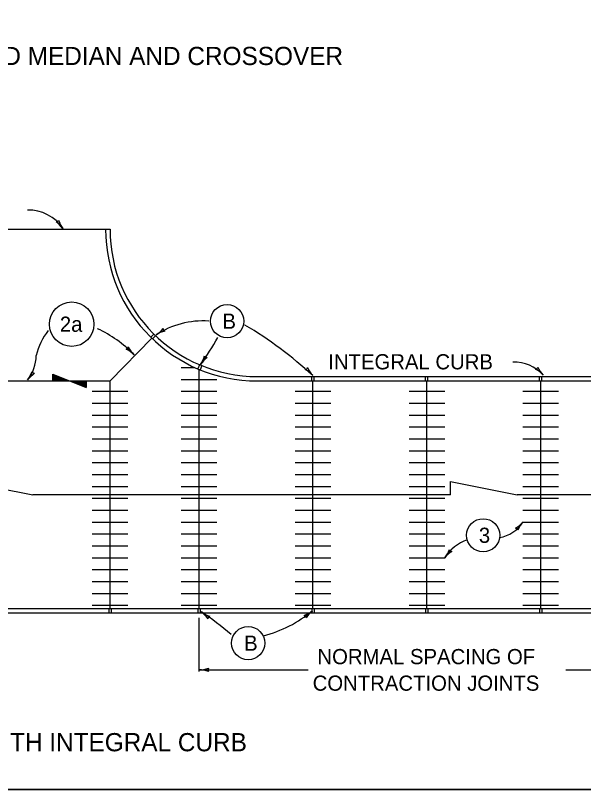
# Model space of a CAD drawing. Extents: x 1007 to 1035.5, y 1000.5 to 1021.5.
# Drawn here: x 1016.51 to 1023.99, y 1000.5 to 1010.7 of the extents above; entities that cross this region are included whole.
import ezdxf

# ---------------------------------------------------------------- set-up
doc = ezdxf.new("R2010")
doc.units = 0
for name, color, linetype in [('Level 1', 7, 'Continuous'), ('Level 10', 7, 'Continuous'), ('Level 11', 7, 'Continuous'), ('Level 2', 7, 'Continuous')]:
    doc.layers.add(name, color=color, linetype=linetype)

msp = doc.modelspace()

# ---------------------------------------------------------------- linework, layer by layer
at = {"layer": 'Level 1'}
for p, q in [((1013.637, 1007.885), (1017.754, 1007.885)), ((1018.331, 1006.503), (1018.291, 1006.461)), ((1018.354, 1006.482), (1018.314, 1006.439)), ((1018.302, 1006.45), (1017.754, 1005.885)), ((1018.692, 1006.063), (1018.871, 1006.063)), ((1018.933, 1006.099), (1018.912, 1006.045)), ((1018.963, 1006.088), (1018.941, 1006.033)), ((1017, 1005.885), (1017, 1005.973)), ((1017, 1005.973), (1017.44, 1005.797)), ((1017, 1005.968), (1017.012, 1005.968)), ((1017, 1005.964), (1017.023, 1005.964)), ((1017, 1005.961), (1017.032, 1005.961)), ((1017, 1005.957), (1017.041, 1005.957)), ((1018.927, 1005.75), (1018.927, 1006.039)), ((1014.46, 1005.885), (1017, 1005.885)), ((1017, 1005.952), (1017.053, 1005.952)), ((1017, 1005.949), (1017.062, 1005.949)), ((1017, 1005.946), (1017.067, 1005.946)), ((1017, 1005.943), (1017.076, 1005.943)), ((1017, 1005.939), (1017.087, 1005.939)), ((1017, 1005.936), (1017.094, 1005.936)), ((1017, 1005.932), (1017.103, 1005.932)), ((1017, 1005.929), (1017.11, 1005.929)), ((1017, 1005.928), (1017.113, 1005.928)), ((1017, 1005.924), (1017.122, 1005.924)), ((1017, 1005.92), (1017.129, 1005.92)), ((1017, 1005.916), (1017.143, 1005.916)), ((1017, 1005.912), (1017.152, 1005.912)), ((1017, 1005.908), (1017.163, 1005.908)), ((1017, 1005.905), (1017.17, 1005.905)), ((1017, 1005.901), (1017.181, 1005.901)), ((1017, 1005.898), (1017.188, 1005.898)), ((1017, 1005.895), (1017.195, 1005.895)), ((1017, 1005.893), (1017.202, 1005.893)), ((1017, 1005.89), (1017.209, 1005.89)), ((1017, 1005.885), (1017.44, 1005.885)), ((1017.44, 1005.883), (1017.225, 1005.883)), ((1017.44, 1005.878), (1017.238, 1005.878)), ((1017.44, 1005.875), (1017.246, 1005.875)), ((1017.44, 1005.871), (1017.257, 1005.871)), ((1017.44, 1005.865), (1017.271, 1005.865)), ((1017.44, 1005.86), (1017.283, 1005.86)), ((1017.44, 1005.854), (1017.298, 1005.854)), ((1017.44, 1005.885), (1017.754, 1005.885)), ((1017.44, 1005.885), (1017.44, 1005.797)), ((1017.754, 1005.75), (1017.754, 1005.885)), ((1018.692, 1005.906), (1019.162, 1005.906)), ((1019.695, 1005.944), (1024.427, 1005.944)), ((1019.695, 1005.885), (1024.427, 1005.885)), ((1020.411, 1005.885), (1020.411, 1005.944)), ((1020.427, 1005.75), (1020.427, 1005.885)), ((1020.442, 1005.885), (1020.442, 1005.944)), ((1021.911, 1005.885), (1021.911, 1005.944)), ((1021.927, 1005.75), (1021.927, 1005.885)), ((1021.942, 1005.885), (1021.942, 1005.944)), ((1023.411, 1005.885), (1023.411, 1005.944)), ((1023.427, 1005.75), (1023.427, 1005.885)), ((1023.442, 1005.885), (1023.442, 1005.944)), ((1017.44, 1005.85), (1017.308, 1005.85)), ((1017.44, 1005.844), (1017.323, 1005.844)), ((1017.44, 1005.841), (1017.33, 1005.841)), ((1017.44, 1005.838), (1017.338, 1005.838)), ((1017.44, 1005.835), (1017.346, 1005.835)), ((1017.44, 1005.832), (1017.356, 1005.832)), ((1017.44, 1005.829), (1017.36, 1005.829)), ((1017.44, 1005.825), (1017.37, 1005.825)), ((1017.44, 1005.821), (1017.381, 1005.821)), ((1017.44, 1005.817), (1017.392, 1005.817)), ((1017.44, 1005.814), (1017.399, 1005.814)), ((1017.44, 1005.81), (1017.408, 1005.81)), ((1017.44, 1005.806), (1017.418, 1005.806)), ((1017.44, 1005.802), (1017.429, 1005.802)), ((1017.519, 1005.75), (1017.989, 1005.75)), ((1017.754, 1002.885), (1017.754, 1005.75)), ((1018.692, 1005.75), (1019.162, 1005.75)), ((1018.927, 1002.885), (1018.927, 1005.75)), ((1020.192, 1005.75), (1020.662, 1005.75)), ((1020.427, 1002.885), (1020.427, 1005.75)), ((1021.692, 1005.75), (1022.162, 1005.75)), ((1021.927, 1002.885), (1021.927, 1005.75)), ((1023.192, 1005.75), (1023.662, 1005.75)), ((1023.427, 1002.885), (1023.427, 1005.75)), ((1017.519, 1005.593), (1017.989, 1005.593)), ((1018.692, 1005.593), (1019.162, 1005.593)), ((1020.192, 1005.593), (1020.662, 1005.593)), ((1021.692, 1005.593), (1022.162, 1005.593)), ((1023.192, 1005.593), (1023.662, 1005.593)), ((1017.519, 1005.436), (1017.989, 1005.436)), ((1018.692, 1005.436), (1019.162, 1005.436)), ((1020.192, 1005.436), (1020.662, 1005.436)), ((1021.692, 1005.436), (1022.162, 1005.436)), ((1023.192, 1005.436), (1023.662, 1005.436)), ((1017.519, 1005.279), (1017.989, 1005.279)), ((1018.692, 1005.279), (1019.162, 1005.279)), ((1020.192, 1005.279), (1020.662, 1005.279)), ((1021.692, 1005.279), (1022.162, 1005.279)), ((1023.192, 1005.279), (1023.662, 1005.279)), ((1017.519, 1005.123), (1017.989, 1005.123)), ((1018.692, 1005.123), (1019.162, 1005.123)), ((1020.192, 1005.123), (1020.662, 1005.123)), ((1021.692, 1005.123), (1022.162, 1005.123)), ((1023.192, 1005.123), (1023.662, 1005.123)), ((1017.519, 1004.966), (1017.989, 1004.966)), ((1018.692, 1004.966), (1019.162, 1004.966)), ((1020.192, 1004.966), (1020.662, 1004.966)), ((1021.692, 1004.966), (1022.162, 1004.966)), ((1023.192, 1004.966), (1023.662, 1004.966)), ((1017.519, 1004.809), (1017.989, 1004.809)), ((1018.692, 1004.809), (1019.162, 1004.809)), ((1020.192, 1004.809), (1020.662, 1004.809)), ((1021.692, 1004.809), (1022.162, 1004.809)), ((1023.192, 1004.809), (1023.662, 1004.809)), ((1017.519, 1004.652), (1017.989, 1004.652)), ((1018.692, 1004.652), (1019.162, 1004.652)), ((1020.192, 1004.652), (1020.662, 1004.652)), ((1021.692, 1004.652), (1022.162, 1004.652)), ((1023.192, 1004.652), (1023.662, 1004.652)), ((1015.855, 1004.561), (1016.735, 1004.385)), ((1022.237, 1004.385), (1022.237, 1004.561)), ((1022.237, 1004.561), (1023.118, 1004.385)), ((1017.519, 1004.496), (1017.989, 1004.496)), ((1018.692, 1004.496), (1019.162, 1004.496)), ((1020.192, 1004.496), (1020.662, 1004.496)), ((1021.692, 1004.496), (1022.162, 1004.496)), ((1023.192, 1004.496), (1023.662, 1004.496)), ((1022.237, 1004.385), (1016.735, 1004.385)), ((1017.519, 1004.339), (1017.989, 1004.339)), ((1018.692, 1004.339), (1019.162, 1004.339)), ((1020.192, 1004.339), (1020.662, 1004.339)), ((1021.692, 1004.339), (1022.162, 1004.339)), ((1024.427, 1004.385), (1023.118, 1004.385)), ((1023.192, 1004.339), (1023.662, 1004.339)), ((1017.519, 1004.182), (1017.989, 1004.182)), ((1018.692, 1004.182), (1019.162, 1004.182)), ((1020.192, 1004.182), (1020.662, 1004.182)), ((1021.692, 1004.182), (1022.162, 1004.182)), ((1023.192, 1004.182), (1023.662, 1004.182)), ((1017.519, 1004.025), (1017.989, 1004.025)), ((1018.692, 1004.025), (1019.162, 1004.025)), ((1020.192, 1004.025), (1020.662, 1004.025)), ((1021.692, 1004.025), (1022.162, 1004.025)), ((1023.192, 1004.025), (1023.662, 1004.025)), ((1017.519, 1003.869), (1017.989, 1003.869)), ((1018.692, 1003.869), (1019.162, 1003.869)), ((1020.192, 1003.869), (1020.662, 1003.869)), ((1021.692, 1003.869), (1022.162, 1003.869)), ((1023.192, 1003.869), (1023.662, 1003.869)), ((1017.519, 1003.712), (1017.989, 1003.712)), ((1018.692, 1003.712), (1019.162, 1003.712)), ((1020.192, 1003.712), (1020.662, 1003.712)), ((1021.692, 1003.712), (1022.162, 1003.712)), ((1023.192, 1003.712), (1023.662, 1003.712)), ((1017.519, 1003.555), (1017.989, 1003.555)), ((1018.692, 1003.555), (1019.162, 1003.555)), ((1020.192, 1003.555), (1020.662, 1003.555)), ((1021.692, 1003.555), (1022.162, 1003.555)), ((1023.192, 1003.555), (1023.662, 1003.555)), ((1017.519, 1003.398), (1017.989, 1003.398)), ((1018.692, 1003.398), (1019.162, 1003.398)), ((1020.192, 1003.398), (1020.662, 1003.398)), ((1021.692, 1003.398), (1022.162, 1003.398)), ((1023.192, 1003.398), (1023.662, 1003.398)), ((1017.519, 1003.242), (1017.989, 1003.242)), ((1018.692, 1003.242), (1019.162, 1003.242)), ((1020.192, 1003.242), (1020.662, 1003.242)), ((1021.692, 1003.242), (1022.162, 1003.242)), ((1023.192, 1003.242), (1023.662, 1003.242)), ((1017.519, 1003.085), (1017.989, 1003.085)), ((1018.692, 1003.085), (1019.162, 1003.085)), ((1020.192, 1003.085), (1020.662, 1003.085)), ((1021.692, 1003.085), (1022.162, 1003.085)), ((1023.192, 1003.085), (1023.662, 1003.085)), ((1017.519, 1002.928), (1017.989, 1002.928)), ((1018.692, 1002.928), (1019.162, 1002.928)), ((1020.192, 1002.928), (1020.662, 1002.928)), ((1021.692, 1002.928), (1022.162, 1002.928)), ((1023.192, 1002.928), (1023.662, 1002.928)), ((1007.712, 1002.885), (1024.427, 1002.885)), ((1007.712, 1002.827), (1024.427, 1002.827)), ((1017.737, 1002.886), (1017.737, 1002.827)), ((1017.768, 1002.886), (1017.768, 1002.827)), ((1018.91, 1002.886), (1018.91, 1002.827)), ((1018.941, 1002.886), (1018.941, 1002.827)), ((1020.41, 1002.886), (1020.41, 1002.827)), ((1020.441, 1002.886), (1020.441, 1002.827)), ((1021.91, 1002.886), (1021.91, 1002.827)), ((1021.941, 1002.886), (1021.941, 1002.827)), ((1023.41, 1002.886), (1023.41, 1002.827)), ((1023.441, 1002.886), (1023.441, 1002.827)), ((1018.926, 1002.054), (1018.926, 1002.761)), ((1018.926, 1002.077), (1020.364, 1002.077)), ((1023.759, 1002.077), (1024.514, 1002.077))]:
    msp.add_line(p, q, dxfattribs=at)
for centre, radius in [((1017.248, 1006.633), 0.293), ((1019.295, 1006.673), 0.219), ((1022.669, 1003.851), 0.219), ((1019.573, 1002.43), 0.219)]:
    msp.add_circle(centre, radius, dxfattribs=at)
for centre, radius, start, end in [((1016.683, 1007.606), 0.532, 32.553, 91.8234), ((1017.045, 1008.014), 0.0313, 263.9828, 346.0995), ((1017.45, 1008.118), 0.391, 196.5554, 215.2021), ((1016.811, 1007.667), 0.391, 35.2082, 53.877), ((1016.811, 1007.667), 0.391, 35.196, 35.2082), ((1019.695, 1007.885), 2, 180, 270), ((1019.695, 1007.885), 1.942, 180, 270), ((1018.982, 1005.538), 1.139, 86.3759, 123.1592), ((1016.944, 1005.162), 1.551, 43.5594, 65.4819), ((1018.148, 1006.82), 0.391, 302.7537, 321.4225), ((1018.484, 1006.572), 0.0313, 171.5283, 253.645), ((1016.83, 1002.082), 5.283, 47.1477, 59.2531), ((1017.557, 1006.047), 0.796, 140.9621, 167.3532), ((1018.571, 1006.163), 0.391, 104.1008, 122.7476), ((1018.148, 1006.82), 0.391, 302.7414, 302.7537), ((1014.465, 1009.224), 5.462, 325.1327, 329.5717), ((1017.963, 1006.335), 0.0313, 274.2833, 356.4), ((1017.795, 1005.952), 0.391, 45.5087, 64.1775), ((1018.343, 1006.51), 0.391, 206.8559, 225.5026), ((1016.258, 1006.223), 0.522, 321.6826, 359.8007), ((1017.795, 1005.952), 0.391, 45.4965, 45.5087), ((1018.618, 1006.312), 0.391, 327.3522, 346.021), ((1019.276, 1005.89), 0.391, 128.6994, 147.3461), ((1019.027, 1006.226), 0.0313, 196.1268, 278.2435), ((1018.618, 1006.312), 0.391, 327.34, 327.3522), ((1020.325, 1006.067), 0.0313, 270.2229, 352.3396), ((1020.717, 1006.214), 0.391, 202.7954, 221.4422), ((1023.08, 1005.622), 0.51, 41.8225, 92.1847), ((1023.359, 1006.071), 0.0313, 271.6891, 353.8058), ((1023.746, 1006.228), 0.391, 204.2617, 222.9084), ((1016.357, 1006.136), 0.391, 322.7336, 341.4024), ((1016.979, 1005.662), 0.391, 124.0808, 142.7275), ((1016.758, 1006.017), 0.0313, 191.5082, 273.6249), ((1020.131, 1005.697), 0.391, 41.4483, 60.1171), ((1020.131, 1005.697), 0.391, 41.436, 41.4483), ((1023.174, 1005.696), 0.391, 42.9145, 61.5833), ((1023.174, 1005.696), 0.391, 42.9023, 42.9145), ((1016.357, 1006.136), 0.391, 322.7214, 322.7336), ((1022.807, 1004.272), 0.457, 279.9818, 327.2704), ((1022.656, 1003.236), 0.588, 109.5771, 147.1249), ((1021.862, 1003.805), 0.391, 320.1778, 338.8466), ((1022.462, 1003.305), 0.391, 121.525, 140.1717), ((1022.257, 1003.669), 0.0313, 188.9524, 271.0691), ((1021.862, 1003.805), 0.391, 320.1656, 320.1778), ((1016.335, 998.971), 4.675, 49.847, 55.8901), ((1019.192, 1003.154), 0.391, 232.8901, 251.5589), ((1018.721, 1002.53), 0.391, 34.2372, 52.884), ((1019.192, 1003.154), 0.391, 232.8779, 232.8901), ((1019.362, 1004.12), 1.647, 284.5509, 309.9254), ((1019.075, 1002.752), 0.0313, 101.6647, 183.7814), ((1018.926, 1002.468), 0.391, 269.9878, 270), ((1018.926, 1002.468), 0.391, 270, 288.6688), ((1018.926, 1001.686), 0.391, 71.3472, 89.9939), ((1019.074, 1002.077), 0.0313, 138.7746, 220.8913)]:
    msp.add_arc(centre, radius, start, end, dxfattribs=at)
at = {"layer": 'Level 10'}
msp.add_line((1035.5, 1000.5), (1007, 1000.5), dxfattribs=at)
at = {"layer": 'Level 11'}
msp.add_lwpolyline([(1007, 1000.5), (1035.5, 1000.5), (1035.5, 1021.5), (1007, 1021.5)], close=True, dxfattribs=at)
at = {"layer": 'Level 2'}
for p, q in [((1017.737, 1002.885), (1017.768, 1002.885)), ((1018.91, 1002.885), (1018.941, 1002.885)), ((1020.41, 1002.885), (1020.441, 1002.885)), ((1021.91, 1002.885), (1021.941, 1002.885)), ((1023.41, 1002.885), (1023.441, 1002.885))]:
    msp.add_line(p, q, dxfattribs=at)
for centre, radius, start, end in [((1022.895, 1004.28), 0.391, 300.7268, 319.3735), ((1023.488, 1003.771), 0.391, 139.3797, 158.0484), ((1023.488, 1003.771), 0.391, 139.3674, 139.3797), ((1023.095, 1003.913), 0.0313, 8.1543, 90.2709), ((1020.168, 1003.157), 0.391, 291.2726, 309.9193), ((1020.305, 1002.762), 0.0313, 358.7, 80.8167), ((1020.67, 1002.557), 0.391, 129.9254, 148.5942), ((1020.67, 1002.557), 0.391, 129.9132, 129.9254)]:
    msp.add_arc(centre, radius, start, end, dxfattribs=at)

# ---------------------------------------------------------------- texts
at = {"layer": 'Level 1'}
for s, height, p in [('TYPICAL DIVIDED PAVEMENT WITH DEPRESSED MEDIAN AND CROSSOVER', 0.24, (1009.018, 1010.049)), ('B', 0.2, (1019.234, 1006.573)), ('2a', 0.2, (1017.092, 1006.533)), ('INTEGRAL CURB', 0.2, (1020.628, 1006.038)), ('3', 0.2, (1022.612, 1003.751)), ('B', 0.2, (1019.52, 1002.329)), ('NORMAL SPACING OF', 0.2, (1020.486, 1002.152)), ('CONTRACTION JOINTS', 0.2, (1020.423, 1001.802)), ('CEMENT CONCRETE BASE WITH INTEGRAL CURB', 0.24, (1011.764, 1001.004))]:
    msp.add_text(s, height=height, dxfattribs=at).set_placement(p)

doc.saveas('drawing.dxf')
